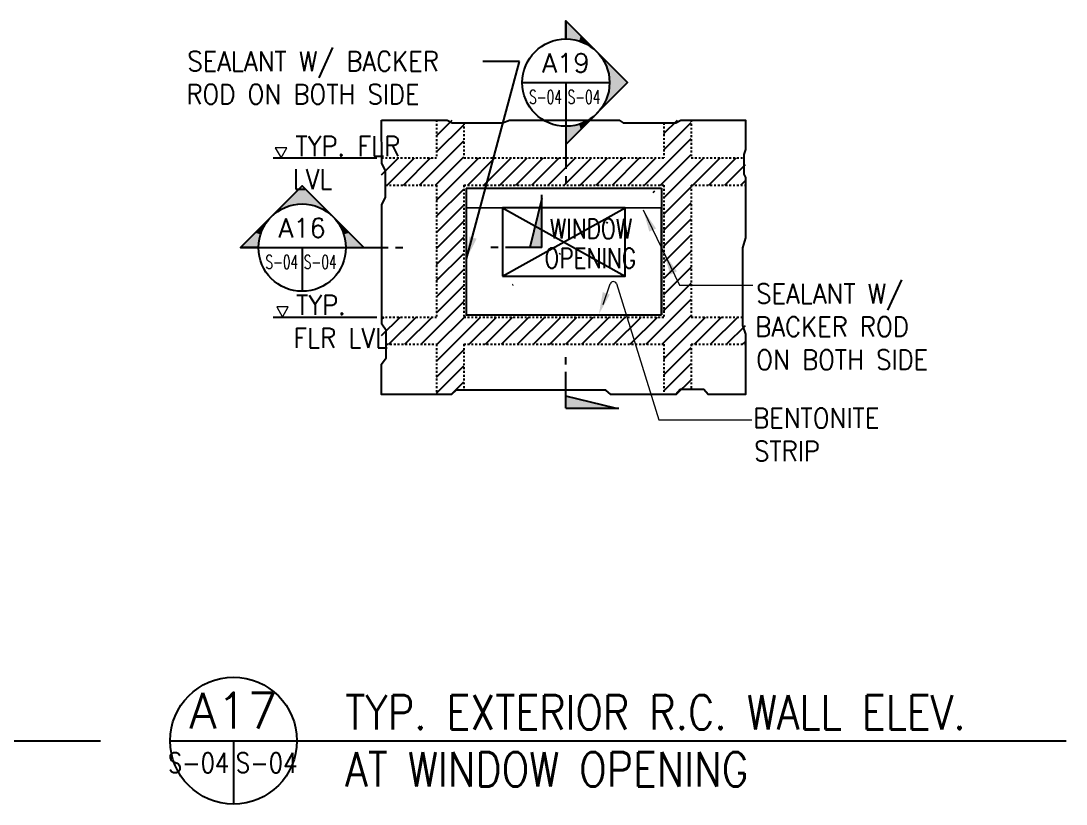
# Model space of a CAD drawing. Header units: millimetres. Extents: x 3475 to 3878, y 2024 to 2251.
# Drawn here: x 3822.4 to 3877.2, y 2090.3 to 2131.4 of the extents above; entities that cross this region are included whole.
import ezdxf
from ezdxf.enums import TextEntityAlignment as Align

# ---------------------------------------------------------------- set-up
doc = ezdxf.new("R2010")
doc.units = ezdxf.units.MM
doc.linetypes.add('LEOJ', pattern=[0.3, 0.2, -0.1])
for name, color, linetype in [('1R', 1, 'Continuous'), ('3G', 3, 'Continuous'), ('DIM', 8, 'Continuous'), ('SHE', 8, 'Continuous'), ('TG', 3, 'Continuous'), ('title', 3, 'Continuous')]:
    doc.layers.add(name, color=color, linetype=linetype)
for name, color, linetype, lineweight in [('2Y', 3, 'Continuous', 9), ('4C', 4, 'Continuous', 9), ('ST-DIM_E', 250, 'Continuous', 13)]:
    doc.layers.add(name, color=color, linetype=linetype, lineweight=lineweight)
doc.styles.add('100CL', font='romans.shx', dxfattribs={"height": 250})
doc.styles.add('140CL', font='romans.shx', dxfattribs={"height": 0.35})
doc.styles.add('175CL', font='ROMANS.shx', dxfattribs={"height": 0.45})
doc.styles.add('FRED', font='romans', dxfattribs={"height": 0.6})
doc.styles.add('ROMANS', font='romans.shx', dxfattribs={"width": 0.8})
doc.styles.add('S-SHOWN', font='ROMANS.shx', dxfattribs={"height": 0.25})
doc.styles.add('S-TAKEN', font='ROMANS.shx', dxfattribs={"height": 0.25})

# ---------------------------------------------------------------- blocks, each defined once
blk = doc.blocks.new('TAG')
at = {"layer": 'title', "color": 2}
for p, q in [((-0.8, 0), (0.8, 0)), ((0, 0), (0, -0.8))]:
    blk.add_line(p, q, dxfattribs=at)
blk.add_circle((0, 0), 0.8, dxfattribs=at)
at = {"layer": 'title', "color": 5, "style": '140CL'}
blk.add_attdef('A', text='', height=0.35, dxfattribs=at).set_placement((0, 0.362), align=Align.MIDDLE)
at = {"layer": 'title', "color": 2}
for style, width, p, p2 in [('S-SHOWN', 0.880298, (-0.673, -0.387), (-0.075, -0.387)), ('S-TAKEN', 0.886991, (0.03, -0.387), (0.632, -0.387))]:
    blk.add_attdef('S-1', text='', height=0.25, dxfattribs=dict(at, style=style, width=width)).set_placement(p, p2, align=Align.FIT)
blk = doc.blocks.new('AR2')
at = {"color": 2, "linetype": 'ByBlock'}
blk.add_solid([(168.75, 28.125), (168.75, -28.125), (0, 0)], dxfattribs=at)
blk = doc.blocks.new('ARR-DET')
at = {"layer": 'DIM', "xscale": 0.02, "yscale": 0.02, "zscale": 0.02, "rotation": 180}
blk.add_blockref('AR2', (0, 0), dxfattribs=at)
blk = doc.blocks.new('A$C6C0B0B06')
at = {"layer": 'title', "color": 2}
for p, q in [((0, 0), (16, 0)), ((8, 0), (8, -8))]:
    blk.add_line(p, q, dxfattribs=at)
blk.add_circle((8, 0), 8, dxfattribs=at)
at = {"layer": 'title', "color": 5, "style": 'ROMANS'}
blk.add_attdef('A', text='', height=4.5, dxfattribs=at).set_placement((8, 3.8), align=Align.MIDDLE)
at = {"layer": 'title', "color": 2, "style": 'ROMANS'}
for width, p, p2 in [(1.138397, (-0.28, -4.05), (7.44, -4.05)), (1.147089, (8.29, -4.05), (16.07, -4.05))]:
    blk.add_attdef('S-1', text='', height=2.5, dxfattribs=dict(at, width=width)).set_placement(p, p2, align=Align.FIT)
blk = doc.blocks.new('A$C9b866f26')
at = {"layer": 'SHE'}
h = blk.add_hatch(dxfattribs=at)
h.set_pattern_fill('ANSI31', color=256, scale=1721.437745, style=0)
h.set_pattern_definition([(45, (63488.92, 14607.71), (-152.155, 152.155), [])])
h.paths.add_polyline_path([(60989.858, 12108.716), (60989.858, 12823.235), (60473.427, 12823.235), (60473.427, 12108.716), (59433.708, 12108.716), (59433.708, 11592.284), (60473.427, 11592.284), (60473.427, 9096.2), (59433.708, 9096.2), (59433.708, 8579.768), (60473.427, 8579.768), (60473.427, 7626.733), (60989.858, 7626.733), (60989.858, 8579.768), (64777.021, 8579.768), (64777.021, 7626.733), (65293.452, 7626.733), (65293.452, 8579.768), (66321.847, 8579.768), (66321.847, 9096.2), (65293.452, 9096.2), (65293.452, 11592.284), (66321.847, 11592.284), (66321.847, 12108.716), (65293.452, 12108.716), (65293.452, 12823.235), (64777.021, 12823.235), (64777.021, 12108.716)])
edge = h.paths.add_edge_path(flags=17)
edge.add_line((60989.858, 11592.284), (60989.858, 9096.2))
edge.add_line((64777.021, 11585.399), (64777.021, 9096.2))
edge.add_line((60989.858, 11592.284), (64770.135, 11592.284))
edge.add_line((60989.858, 9096.2), (64777.021, 9096.2))
at = {"layer": '1R'}
for p, q in [((57385.017, 12108.716), (59343.998, 12108.716)), ((57385.017, 9096.2), (59343.998, 9096.2))]:
    blk.add_line(p, q, dxfattribs=at)
at = {"layer": '1R', "ltscale": 0.1}
for p, q in [((61721.469, 11161.925), (64045.41, 9870.847)), ((61721.469, 9870.847), (64045.41, 11161.925))]:
    blk.add_line(p, q, dxfattribs=at)
at = {"layer": '2Y', "color": 8}
for p, q in [((64386.02, 11123.995), (65070.895, 9695.728)), ((63629.927, 9332.943), (63762.646, 9723.654)), ((63877.683, 9731.589), (64680.39, 7152.682)), ((65070.895, 9695.728), (66463.331, 9695.728)), ((64680.39, 7152.682), (66443.033, 7152.682))]:
    blk.add_line(p, q, dxfattribs=at)
blk.add_arc((63821.825, 9703.552), 62.5, 26.6535512, 161.2381575, dxfattribs=at)
at = {"layer": '3G', "linetype": 'LEOJ'}
for p, q in [((60473.427, 12823.235), (60473.427, 12108.716)), ((60989.858, 12771.607), (60989.858, 12108.716)), ((64777.021, 12771.607), (64777.021, 12108.716)), ((65293.452, 12823.235), (65293.452, 12108.716)), ((59433.708, 12108.716), (60473.427, 12108.716)), ((60989.858, 12108.716), (64777.021, 12108.716)), ((65293.452, 12108.716), (66288.879, 12108.716)), ((59509.181, 11592.284), (60473.427, 11592.284)), ((60473.427, 11592.284), (60473.427, 9096.2)), ((60989.858, 11592.284), (64777.021, 11592.284)), ((60989.858, 11592.284), (60989.858, 9096.2)), ((64777.021, 11592.284), (64777.021, 9096.2)), ((65293.452, 11592.284), (66321.847, 11592.284)), ((65293.452, 11592.284), (65293.452, 9096.2)), ((59433.708, 9096.2), (60473.427, 9096.2)), ((60989.858, 9096.2), (64777.021, 9096.2)), ((65293.452, 9096.2), (66264.837, 9096.2)), ((59521.202, 8579.768), (60473.427, 8579.768)), ((60473.427, 8579.768), (60473.427, 7626.733)), ((60989.858, 8579.768), (60989.858, 7712.913)), ((60989.858, 8579.768), (64777.021, 8579.768)), ((64777.021, 8579.768), (64777.021, 7626.733)), ((65293.452, 8579.768), (66321.847, 8579.768)), ((65293.452, 8579.768), (65293.452, 7724.929))]:
    blk.add_line(p, q, dxfattribs=at)
at = {"layer": '3G', "ltscale": 0.1}
for p, q in [((61032.894, 11535.807), (64733.985, 11535.807)), ((61032.894, 11535.807), (61032.894, 9139.236)), ((64733.985, 11535.807), (64733.985, 9139.236)), ((61032.894, 9139.236), (64733.985, 9139.236))]:
    blk.add_line(p, q, dxfattribs=at)
blk.add_lwpolyline([(61721.469, 9870.847), (64045.41, 9870.847), (64045.41, 11161.925), (61721.469, 11161.925)], close=True, dxfattribs=at)
at = {"layer": '4C'}
for points in [[(57640.99, 12298.295), (57422.083, 12298.295), (57531.536, 12108.716)], [(57667.191, 9285.779), (57448.284, 9285.779), (57557.738, 9096.2)]]:
    blk.add_lwpolyline(points, close=True, dxfattribs=at)
for points in [[(61721.469, 11161.925), (61032.894, 11161.925), (61032.894, 9139.236), (64733.985, 9139.236), (64733.985, 11161.925), (64045.41, 11161.925)], [(61721.469, 11155.039), (61039.78, 11155.039), (61039.78, 9146.121), (64727.099, 9146.121), (64727.099, 11155.039), (64045.41, 11155.039)]]:
    blk.add_lwpolyline(points, dxfattribs=at)
at = {"layer": 'SHE'}
for p, q in [((61039.78, 10196.07), (62045.153, 13929.322)), ((62045.153, 13929.322), (61353.458, 13929.322))]:
    blk.add_line(p, q, dxfattribs=at)
blk.add_lwpolyline([(59433.708, 12823.235), (60675.193, 12823.235), (60771.359, 12771.607), (61720.997, 12771.607), (61853.225, 12819.67), (63932.813, 12819.67), (64004.938, 12771.607), (65002.659, 12771.607), (65098.825, 12819.67), (66321.847, 12823.235), (66321.847, 12266.939), (66288.879, 12170.812), (66288.879, 11798.319), (66324.941, 11738.24), (66324.941, 10596.729), (66264.837, 10404.475), (66264.837, 8938.535), (66324.941, 8770.312), (66321.847, 7626.733), (65615.717, 7626.733), (65531.572, 7724.929), (65086.805, 7724.929), (65002.659, 7628.802), (63776.544, 7628.802), (63680.378, 7712.913), (60843.483, 7712.913), (60759.338, 7628.802), (59433.708, 7626.733), (59433.708, 8205.565), (59521.202, 8325.724), (59521.202, 8842.408), (59437.056, 8962.567), (59437.056, 11221.556), (59509.181, 11365.747), (59509.181, 11870.414), (59437.056, 12002.589)], close=True, dxfattribs=at)
at = {"layer": 'title', "color": 2}
for p, q in [((62923.071, 14357.603), (62923.071, 14699.863)), ((62923.071, 14699.863), (64091.622, 13531.313)), ((62923.071, 12362.762), (64091.622, 13531.313)), ((62923.071, 12705.022), (62923.071, 12362.762)), ((56762.462, 10408.822), (57931.013, 11577.373)), ((59099.564, 10408.822), (57931.013, 11577.373)), ((62468.594, 11338.398), (62241.364, 10408.822)), ((62468.594, 10408.822), (62468.594, 11411.461)), ((57104.723, 10408.822), (56762.462, 10408.822)), ((58757.303, 10408.822), (59099.564, 10408.822)), ((63852.648, 7372.067), (62923.071, 7599.297)), ((62923.071, 7372.067), (63925.71, 7372.067)), ((36859.737, 1078.02), (54110.689, 1078.02)), ((55431.476, 1078.02), (72390.838, 1078.02))]:
    blk.add_line(p, q, dxfattribs=at)
at = {"layer": 'title', "color": 5}
for p, q in [((62923.071, 12590.936), (62923.071, 11902.361)), ((62923.071, 11764.645), (62923.071, 11626.93)), ((58871.39, 10408.822), (59559.965, 10408.822)), ((59697.68, 10408.822), (59835.395, 10408.822)), ((61642.304, 10408.822), (61504.589, 10408.822)), ((62468.594, 10408.822), (61780.019, 10408.822)), ((62923.071, 8198.357), (62923.071, 8336.072)), ((62923.071, 7372.067), (62923.071, 8060.642))]:
    blk.add_line(p, q, dxfattribs=at)
at = {"layer": 'title', "color": 2}
for points in [[(62923.071, 12705.022), (62923.071, 12362.762), (64091.622, 13531.313), (62923.071, 14699.863), (62923.071, 14357.603, -1)], [(58757.303, 10408.822), (59099.564, 10408.822), (57931.013, 11577.373), (56762.462, 10408.822), (57104.723, 10408.822, -1)]]:
    blk.add_lwpolyline(points, format="xyb", close=True, dxfattribs=at)
for points in [[(62975.337, 14647.598), (63000.053, 14354.009), (62923.071, 14699.863), (62923.071, 14357.603)], [(63043.486, 14579.449), (63086.265, 14341.327), (62975.337, 14647.598), (63000.053, 14354.009)], [(63203.428, 14419.507), (63174.63, 14318.379), (63043.486, 14579.449), (63086.265, 14341.327)], [(63334.163, 14288.771), (63280.757, 14276.173), (63203.428, 14419.507), (63174.63, 14318.379)], [(63507.347, 14115.588), (63342.138, 14243.449), (63334.163, 14288.771), (63280.757, 14276.173)], [(63507.347, 14115.588), (63736.795, 13886.14), (63663.239, 13898.609), (63824.374, 13798.561)], [(63663.239, 13898.609), (63824.374, 13798.561), (63705.628, 13796.568), (63969.22, 13653.715)], [(63705.628, 13796.568), (63969.22, 13653.715), (63735.071, 13684.32), (64091.622, 13531.313)], [(63735.071, 13684.32), (64091.622, 13531.313), (63745.847, 13607.436), (64091.622, 13531.313)], [(63705.628, 13266.057), (63969.22, 13408.91), (63735.071, 13378.305), (64091.622, 13531.313)], [(63735.071, 13378.305), (64091.622, 13531.313), (63745.847, 13455.189), (64091.622, 13531.313)], [(63745.847, 13607.436), (64091.622, 13531.313), (63749.361, 13531.313), (64091.622, 13531.313)], [(63745.847, 13455.189), (64091.622, 13531.313), (63749.361, 13531.313), (64091.622, 13531.313)], [(63507.347, 12947.037), (63736.795, 13176.485), (63663.239, 13164.016), (63824.374, 13264.064)], [(63663.239, 13164.016), (63824.374, 13264.064), (63705.628, 13266.057), (63969.22, 13408.91)], [(63507.347, 12947.037), (63342.138, 12819.176), (63334.163, 12773.854), (63280.757, 12786.453)], [(62975.337, 12415.027), (63000.053, 12708.616), (62923.071, 12362.762), (62923.071, 12705.022)], [(63043.486, 12483.177), (63086.265, 12721.298), (62975.337, 12415.027), (63000.053, 12708.616)], [(63203.428, 12643.118), (63174.63, 12744.246), (63043.486, 12483.177), (63086.265, 12721.298)], [(63334.163, 12773.854), (63280.757, 12786.453), (63203.428, 12643.118), (63174.63, 12744.246)], [(57665.757, 11191.378), (57808.611, 11454.97), (57778.005, 11220.822), (57931.013, 11577.373)], [(57778.005, 11220.822), (57931.013, 11577.373), (57854.89, 11231.598), (57931.013, 11577.373)], [(57854.89, 11231.598), (57931.013, 11577.373), (57931.013, 11235.112), (57931.013, 11577.373)], [(58007.136, 11231.598), (57931.013, 11577.373), (57931.013, 11235.112), (57931.013, 11577.373)], [(58084.021, 11220.822), (57931.013, 11577.373), (58007.136, 11231.598), (57931.013, 11577.373)], [(58196.269, 11191.378), (58053.415, 11454.97), (58084.021, 11220.822), (57931.013, 11577.373)], [(57346.738, 10993.097), (57576.185, 11222.545), (57563.716, 11148.99), (57663.765, 11310.124)], [(57563.716, 11148.99), (57663.765, 11310.124), (57665.757, 11191.378), (57808.611, 11454.97)], [(58298.31, 11148.99), (58198.261, 11310.124), (58196.269, 11191.378), (58053.415, 11454.97)], [(58515.288, 10993.097), (58285.84, 11222.545), (58298.31, 11148.99), (58198.261, 11310.124)], [(62241.364, 10408.822), (62468.594, 10408.822), (62241.364, 10408.822), (62468.594, 11411.461)], [(57346.738, 10993.097), (57218.876, 10827.889), (57173.554, 10819.914), (57186.153, 10766.507)], [(58515.288, 10993.097), (58643.149, 10827.889), (58688.472, 10819.914), (58675.873, 10766.507)], [(57042.819, 10689.178), (57143.946, 10660.38), (56882.877, 10529.237), (57120.999, 10572.016)], [(57173.554, 10819.914), (57186.153, 10766.507), (57042.819, 10689.178), (57143.946, 10660.38)], [(58688.472, 10819.914), (58675.873, 10766.507), (58819.207, 10689.178), (58718.079, 10660.38)], [(58819.207, 10689.178), (58718.079, 10660.38), (58979.149, 10529.237), (58741.027, 10572.016)], [(56814.728, 10461.087), (57108.317, 10485.803), (56762.462, 10408.822), (57104.723, 10408.822)], [(56882.877, 10529.237), (57120.999, 10572.016), (56814.728, 10461.087), (57108.317, 10485.803)], [(58979.149, 10529.237), (58741.027, 10572.016), (59047.298, 10461.087), (58753.709, 10485.803)], [(59047.298, 10461.087), (58753.709, 10485.803), (59099.564, 10408.822), (58757.303, 10408.822)], [(62923.071, 7599.297), (62923.071, 7372.067), (62923.071, 7599.297), (63925.71, 7372.067)]]:
    blk.add_solid(points, dxfattribs=at)
at = {"layer": 'TG'}
for p, xscale, yscale, zscale, rotation in [((64386.02, 11123.995), 125.0000000000044, 125.0000000000044, 125.0000000000044, 115.2006931588071), ((61039.78, 10196.07), 125.0000000000005, 125.0000000000005, 125.0000000000005, 252.6032002081327), ((64777.021, 10308.586), 124.9999999999996, 124.9999999999996, 124.9999999999996, 115.9303266386425), ((63546.832, 9146.121), 124.9999999999957, 124.9999999999957, 124.9999999999957, 250.5308165448809)]:
    blk.add_blockref('ARR-DET', p, dxfattribs=dict(at, xscale=xscale, yscale=yscale, zscale=zscale, rotation=rotation))
at = {"layer": 'title'}
ref = blk.add_blockref('TAG', (62923.071, 13531.313), dxfattribs=dict(at, xscale=1032.862647297821, yscale=1032.862647297821, zscale=1032.862647297821))
ref.add_attrib('S-1', 'S-04', dxfattribs={"color": 2, "height": 258.2157, "style": 'S-SHOWN', "width": 0.597345}).set_placement((62228.135, 13131.669), (62845.11, 13131.669), align=Align.FIT)
ref.add_attrib('S-1', 'S-04', dxfattribs={"color": 2, "height": 258.2157, "style": 'S-TAKEN', "width": 0.601886}).set_placement((62954.363, 13131.669), (63576.029, 13131.669), align=Align.FIT)
ref.add_attrib('A', 'A19', dxfattribs={"color": 5, "height": 361.5019, "style": '140CL'}).set_placement((62923.071, 13904.991), align=Align.MIDDLE)
ref = blk.add_blockref('TAG', (57931.013, 10408.822), dxfattribs=dict(at, xscale=1032.862647297821, yscale=1032.862647297821, zscale=1032.862647297821))
ref.add_attrib('S-1', 'S-04', dxfattribs={"color": 2, "height": 258.2157, "style": 'S-SHOWN', "width": 0.597345}).set_placement((57236.077, 10009.178), (57853.052, 10009.178), align=Align.FIT)
ref.add_attrib('S-1', 'S-04', dxfattribs={"color": 2, "height": 258.2157, "style": 'S-TAKEN', "width": 0.601886}).set_placement((57962.305, 10009.178), (58583.971, 10009.178), align=Align.FIT)
ref.add_attrib('A', 'A16', dxfattribs={"color": 5, "height": 361.5019, "style": '140CL'}).set_placement((57931.013, 10782.5), align=Align.MIDDLE)
ref = blk.add_blockref('A$C6C0B0B06', (55431.476, 1078.02), dxfattribs=dict(at, xscale=150, yscale=150, zscale=150))
ref.add_attrib('A', 'A17', dxfattribs={"color": 5, "height": 675, "style": 'ROMANS'}).set_placement((56631.476, 1648.574), align=Align.MIDDLE)
ref.add_attrib('S-1', 'S-04', dxfattribs={"color": 2, "height": 375, "style": 'ROMANS', "width": 0.772483}).set_placement((55389.141, 470.931), (56547.866, 470.931), align=Align.FIT)
ref.add_attrib('S-1', 'S-04', dxfattribs={"color": 2, "height": 375, "style": 'ROMANS', "width": 0.778382}).set_placement((56674.67, 470.931), (57842.243, 470.931), align=Align.FIT)
at = {"layer": '3G', "width": 0.9}
for s, style, p in [('SEALANT W/ BACKER ', '100CL', (55757.564, 13749.032)), ('ROD ON BOTH SIDE', '100CL', (55739.707, 13124.032)), ('TYP. FLR ', '100CL', (57803.934, 12142.928)), ('LVL', '100CL', (57750.362, 11517.928)), ('SEALANT W/ ', 'FRED', (66524.361, 9350.528)), ('TYP. ', '100CL', (57816.596, 9136.424)), ('BACKER ROD ', 'FRED', (66506.504, 8725.528)), ('FLR LVL', '100CL', (57763.024, 8511.424)), ('ON BOTH SIDE', 'FRED', (66524.361, 8100.528)), ('BENTONITE ', 'FRED', (66467.317, 6995.92)), ('STRIP', 'FRED', (66485.174, 6370.92))]:
    blk.add_text(s, height=375, dxfattribs=dict(at, style=style)).set_placement(p)
at = {"layer": 'TG', "style": 'FRED', "width": 0.8}
for s, p in [('WINDOW', (62619.812, 10578.95)), ('OPENING', (62515.451, 10021.305))]:
    blk.add_text(s, height=375, dxfattribs=at).set_placement(p)
at = {"layer": 'title', "color": 6, "linetype": 'Continuous', "style": '175CL', "width": 0.85}
for s, p in [('TYP. EXTERIOR R.C. WALL ELEV.', (58747.245, 1292.686)), ('AT WINDOW OPENING', (58747.245, 213.353))]:
    blk.add_text(s, height=650, dxfattribs=at).set_placement(p)

msp = doc.modelspace()

# ---------------------------------------------------------------- block references
at = {"layer": 'ST-DIM_E', "xscale": 0.002772, "yscale": 0.002772, "zscale": 0.002772}
msp.add_blockref('A$C9b866f26', (3676.558, 2090.638), dxfattribs=at)

doc.saveas('drawing.dxf')
